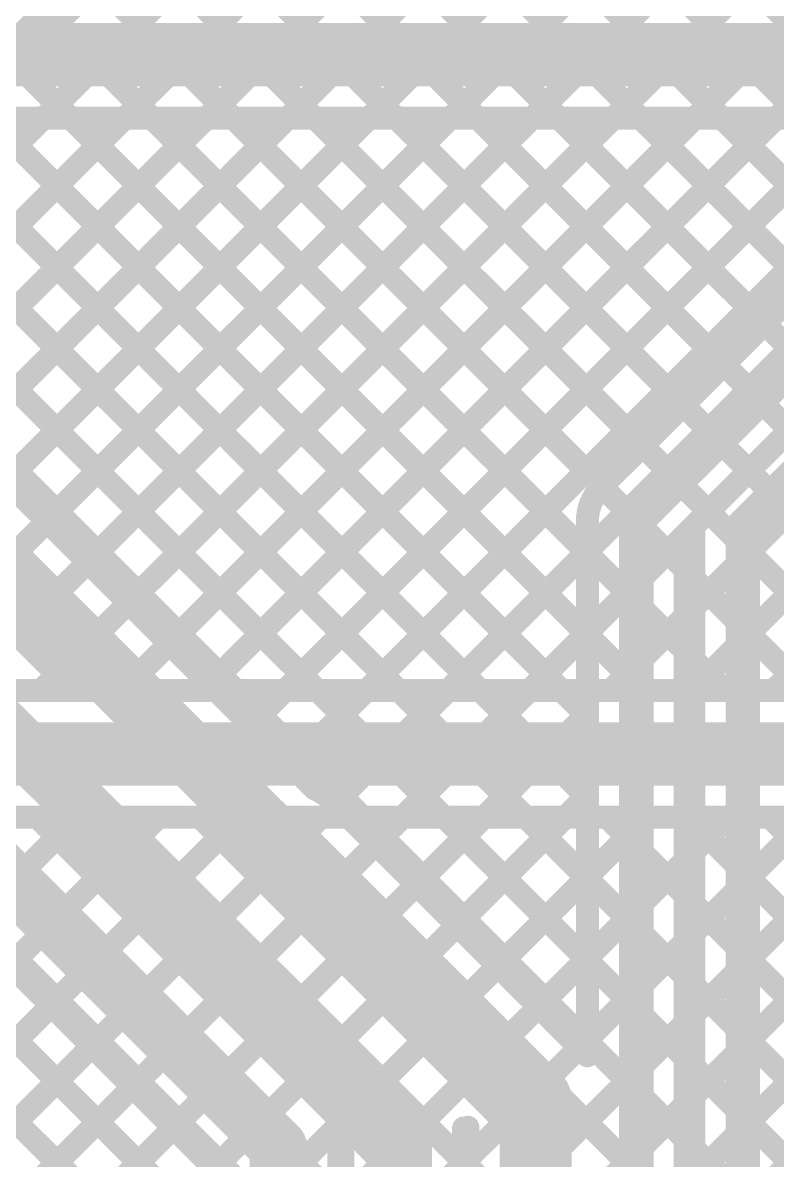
# Model space of a CAD drawing. Header units: millimetres. Extents: x 0 to 214, y 0 to 214.
# Drawn here: x 1.7748 to 2.037, y 2.9018 to 3.2971 of the extents above; entities that cross this region are included whole.
import ezdxf

# ---------------------------------------------------------------- set-up
doc = ezdxf.new("R2010")
doc.units = ezdxf.units.MM
doc.header["$MEASUREMENT"] = 0
doc.layers.add('BottomLayer', color=5, linetype='Continuous')
doc.layers.add('TopLayer', color=1, linetype='Continuous')

msp = doc.modelspace()

# ---------------------------------------------------------------- linework, layer by layer
at = {"layer": 'BottomLayer'}
for points, const_width in [([(1.754, 3.286), (2.773, 3.286)], 0.022), ([(1.73322, 3.26563), (1.93385, 3.065)], 0.008), ([(1.6515, 3.13343), (1.78207, 3.264)], 0.008), ([(1.6515, 3.07686), (1.83864, 3.264)], 0.008), ([(1.6515, 3.10514), (1.81036, 3.264)], 0.008), ([(1.66873, 3.0658), (1.86693, 3.264)], 0.008), ([(1.69621, 3.065), (1.89521, 3.264)], 0.008), ([(1.7245, 3.065), (1.9235, 3.264)], 0.008), ([(1.75278, 3.065), (1.95178, 3.264)], 0.008), ([(1.754, 3.264), (2.76389, 3.264)], 0.008), ([(1.76313, 3.264), (1.96213, 3.065)], 0.008), ([(1.78106, 3.065), (1.98006, 3.264)], 0.008), ([(1.79141, 3.264), (1.99041, 3.065)], 0.008), ([(1.80935, 3.065), (2.00835, 3.264)], 0.008), ([(1.8197, 3.264), (2.0187, 3.065)], 0.008), ([(1.83763, 3.065), (2.03663, 3.264)], 0.008), ([(1.84798, 3.264), (2.04698, 3.065)], 0.008), ([(1.86592, 3.065), (2.06492, 3.264)], 0.008), ([(1.87627, 3.264), (2.07527, 3.065)], 0.008), ([(1.8942, 3.065), (2.0932, 3.264)], 0.008), ([(1.90455, 3.264), (2.10355, 3.065)], 0.008), ([(1.92249, 3.065), (2.12149, 3.264)], 0.008), ([(1.93284, 3.264), (2.13184, 3.065)], 0.008), ([(1.95077, 3.065), (2.14977, 3.264)], 0.008), ([(1.96112, 3.264), (2.16012, 3.065)], 0.008), ([(1.97905, 3.065), (2.17805, 3.264)], 0.008), ([(1.9894, 3.264), (2.1884, 3.065)], 0.008), ([(2.00734, 3.065), (2.20634, 3.264)], 0.008), ([(2.01769, 3.264), (2.21669, 3.065)], 0.008), ([(2.03562, 3.065), (2.23462, 3.264)], 0.008), ([(1.7259, 3.24466), (1.90556, 3.065)], 0.008), ([(1.71176, 3.23052), (1.87728, 3.065)], 0.008), ([(1.69761, 3.21638), (1.84899, 3.065)], 0.008), ([(1.68347, 3.20224), (1.82071, 3.065)], 0.008), ([(1.66933, 3.1881), (1.79242, 3.065)], 0.008), ([(1.67403, 3.065), (2.30589, 3.065)], 0.008), ([(1.668, 3.043), (2.315, 3.043)], 0.022), ([(1.6515, 2.73745), (1.93505, 3.021)], 0.008), ([(1.6515, 2.76573), (1.90677, 3.021)], 0.008), ([(1.6515, 2.68088), (1.99162, 3.021)], 0.008), ([(1.6515, 2.65259), (2.01991, 3.021)], 0.008), ([(1.6515, 2.70916), (1.96334, 3.021)], 0.008), ([(1.6515, 2.87887), (1.79363, 3.021)], 0.008), ([(1.6515, 2.79401), (1.87849, 3.021)], 0.008), ([(1.6515, 2.8223), (1.8502, 3.021)], 0.008), ([(1.6515, 2.85058), (1.82192, 3.021)], 0.008), ([(1.66752, 3.02019), (1.85933, 2.82839)], 0.008), ([(1.67403, 3.021), (2.315, 3.021)], 0.008), ([(1.695, 3.021), (1.8915, 2.8245)], 0.008), ([(1.72329, 3.021), (1.88644, 2.85784)], 0.008), ([(1.75157, 3.021), (1.90323, 2.86934)], 0.008), ([(1.77986, 3.021), (1.93561, 2.86524)], 0.008), ([(1.80814, 3.021), (1.96389, 2.86524)], 0.008), ([(1.83642, 3.021), (1.99218, 2.86524)], 0.008), ([(1.8537, 2.82651), (2.04819, 3.021)], 0.008), ([(1.86471, 3.021), (2.02046, 2.86524)], 0.008), ([(1.89299, 3.021), (2.04875, 2.86524)], 0.008), ([(1.92072, 2.86524), (2.07648, 3.021)], 0.008), ([(1.92128, 3.021), (2.07703, 2.86524)], 0.008), ([(1.949, 2.86524), (2.10476, 3.021)], 0.008), ([(1.94956, 3.021), (2.10532, 2.86524)], 0.008), ([(1.97729, 2.86524), (2.13304, 3.021)], 0.008), ([(1.97785, 3.021), (2.1336, 2.86524)], 0.008), ([(2.00557, 2.86524), (2.16133, 3.021)], 0.008), ([(2.00613, 3.021), (2.16189, 2.86524)], 0.008), ([(2.03441, 3.021), (2.19017, 2.86524)], 0.008)]:
    msp.add_lwpolyline(points, dxfattribs=dict(at, const_width=const_width))
at = {"layer": 'BottomLayer', "const_width": 0.004}
for points in [[(1.78007, 3.264, 1), (1.78407, 3.264, 1)], [(1.78941, 3.264, 1), (1.79341, 3.264, 1)], [(1.80836, 3.264, 1), (1.81236, 3.264, 1)], [(1.8177, 3.264, 1), (1.8217, 3.264, 1)], [(1.83664, 3.264, 1), (1.84064, 3.264, 1)], [(1.84598, 3.264, 1), (1.84998, 3.264, 1)], [(1.86493, 3.264, 1), (1.86893, 3.264, 1)], [(1.87427, 3.264, 1), (1.87827, 3.264, 1)], [(1.89321, 3.264, 1), (1.89721, 3.264, 1)], [(1.90255, 3.264, 1), (1.90655, 3.264, 1)], [(1.9215, 3.264, 1), (1.9255, 3.264, 1)], [(1.93084, 3.264, 1), (1.93484, 3.264, 1)], [(1.94978, 3.264, 1), (1.95378, 3.264, 1)], [(1.95912, 3.264, 1), (1.96312, 3.264, 1)], [(1.97806, 3.264, 1), (1.98206, 3.264, 1)], [(1.9874, 3.264, 1), (1.9914, 3.264, 1)], [(2.00635, 3.264, 1), (2.01035, 3.264, 1)], [(2.01569, 3.264, 1), (2.01969, 3.264, 1)], [(2.03463, 3.264, 1), (2.03863, 3.264, 1)], [(1.77906, 3.065, 1), (1.78306, 3.065, 1)], [(1.79042, 3.065, 1), (1.79442, 3.065, 1)], [(1.80735, 3.065, 1), (1.81135, 3.065, 1)], [(1.81871, 3.065, 1), (1.82271, 3.065, 1)], [(1.83563, 3.065, 1), (1.83963, 3.065, 1)], [(1.84699, 3.065, 1), (1.85099, 3.065, 1)], [(1.86392, 3.065, 1), (1.86792, 3.065, 1)], [(1.87528, 3.065, 1), (1.87928, 3.065, 1)], [(1.8922, 3.065, 1), (1.8962, 3.065, 1)], [(1.90356, 3.065, 1), (1.90756, 3.065, 1)], [(1.92049, 3.065, 1), (1.92449, 3.065, 1)], [(1.93185, 3.065, 1), (1.93585, 3.065, 1)], [(1.94877, 3.065, 1), (1.95277, 3.065, 1)], [(1.96013, 3.065, 1), (1.96413, 3.065, 1)], [(1.97705, 3.065, 1), (1.98105, 3.065, 1)], [(1.98841, 3.065, 1), (1.99241, 3.065, 1)], [(2.00534, 3.065, 1), (2.00934, 3.065, 1)], [(2.0167, 3.065, 1), (2.0207, 3.065, 1)], [(2.03362, 3.065, 1), (2.03762, 3.065, 1)], [(1.77786, 3.021, 1), (1.78186, 3.021, 1)], [(1.79163, 3.021, 1), (1.79563, 3.021, 1)], [(1.80614, 3.021, 1), (1.81014, 3.021, 1)], [(1.81992, 3.021, 1), (1.82392, 3.021, 1)], [(1.83442, 3.021, 1), (1.83842, 3.021, 1)], [(1.8482, 3.021, 1), (1.8522, 3.021, 1)], [(1.86271, 3.021, 1), (1.86671, 3.021, 1)], [(1.87649, 3.021, 1), (1.88049, 3.021, 1)], [(1.89099, 3.021, 1), (1.89499, 3.021, 1)], [(1.90477, 3.021, 1), (1.90877, 3.021, 1)], [(1.91928, 3.021, 1), (1.92328, 3.021, 1)], [(1.93305, 3.021, 1), (1.93705, 3.021, 1)], [(1.94756, 3.021, 1), (1.95156, 3.021, 1)], [(1.96134, 3.021, 1), (1.96534, 3.021, 1)], [(1.97585, 3.021, 1), (1.97985, 3.021, 1)], [(1.98962, 3.021, 1), (1.99362, 3.021, 1)], [(2.00413, 3.021, 1), (2.00813, 3.021, 1)], [(2.01791, 3.021, 1), (2.02191, 3.021, 1)], [(2.03241, 3.021, 1), (2.03641, 3.021, 1)]]:
    msp.add_lwpolyline(points, format="xyb", close=True, dxfattribs=at)
at = {"layer": 'TopLayer'}
for points, const_width in [([(1.86816, 3.03896), (2.40416, 3.57496)], 0.008), ([(1.44061, 3.4665), (1.87621, 3.0309)], 0.008), ([(1.44749, 3.4665), (1.971, 2.94299)], 0.008), ([(1.423, 3.453), (1.8665, 3.0095)], 0.022), ([(1.4, 3.42), (1.907, 2.913)], 0.02), ([(1.976, 3.13591), (2.23709, 3.397)], 0.008), ([(1.38153, 3.38847), (1.86369, 2.90631)], 0.02), ([(1.69845, 3.20866), (1.88329, 3.3935)], 0.008), ([(1.71259, 3.19452), (1.91157, 3.3935)], 0.008), ([(1.72662, 3.24538), (1.87473, 3.3935)], 0.008), ([(1.72674, 3.18038), (1.93986, 3.3935)], 0.008), ([(1.74088, 3.16623), (1.96814, 3.3935)], 0.008), ([(1.75502, 3.15209), (1.99643, 3.3935)], 0.008), ([(1.76916, 3.13795), (2.02471, 3.3935)], 0.008), ([(1.88819, 3.3935), (2.06089, 3.2208)], 0.008), ([(1.91647, 3.3935), (2.07503, 3.23494)], 0.008), ([(1.94476, 3.3935), (2.08917, 3.24908)], 0.008), ([(1.86732, 3.38609), (2.04675, 3.20666)], 0.008), ([(1.988, 3.12387), (2.24913, 3.385)], 0.012), ([(1.7833, 3.12381), (2.03552, 3.37602)], 0.008), ([(1.85318, 3.37194), (2.0326, 3.19252)], 0.008), ([(2.025, 3.122), (2.269, 3.366)], 0.012), ([(1.79745, 3.10967), (2.04553, 3.35775)], 0.008), ([(1.83903, 3.3578), (2.01846, 3.17837)], 0.008), ([(1.81159, 3.09552), (2.06956, 3.3535)], 0.008), ([(1.82573, 3.08138), (2.09785, 3.3535)], 0.008), ([(1.83987, 3.06724), (2.12613, 3.3535)], 0.008), ([(1.85401, 3.0531), (2.15446, 3.35355)], 0.008), ([(1.82489, 3.34366), (2.00432, 3.16423)], 0.008), ([(1.81075, 3.32952), (1.99018, 3.15009)], 0.008), ([(1.79661, 3.31537), (1.97604, 3.13595)], 0.008), ([(1.78247, 3.30123), (1.971, 3.1127)], 0.008), ([(1.76832, 3.28709), (1.971, 3.08441)], 0.008), ([(1.75418, 3.27295), (1.971, 3.05613)], 0.008), ([(1.74004, 3.25881), (1.971, 3.02785)], 0.008), ([(1.72588, 3.24468), (1.971, 2.99956)], 0.008), ([(1.70257, 3.2397), (1.971, 2.97128)], 0.008), ([(1.971, 2.93811), (1.971, 3.12387)], 0.008), ([(1.988, 2.464), (1.988, 3.12387)], 0.012), ([(2.025, 2.464), (2.025, 3.122)], 0.012), ([(2.005, 3.11683), (2.008, 3.11983)], 0.008), ([(2.008, 2.47921), (2.008, 3.11983)], 0.008), ([(2.005, 2.47921), (2.005, 3.11683)], 0.008), ([(1.88336, 3.02587), (1.971, 3.11351)], 0.008), ([(2.005, 3.10698), (2.008, 3.10398)], 0.008), ([(2.005, 3.09095), (2.008, 3.09395)], 0.008), ([(1.8975, 3.01173), (1.971, 3.08523)], 0.008), ([(2.005, 3.0787), (2.008, 3.0757)], 0.008), ([(2.005, 3.06266), (2.008, 3.06566)], 0.008), ([(1.91164, 2.99759), (1.971, 3.05695)], 0.008), ([(1.6894, 3.0509), (1.84269, 2.89761)], 0.008), ([(2.005, 3.05041), (2.008, 3.04741)], 0.008), ([(2.005, 3.03438), (2.008, 3.03738)], 0.008), ([(1.68644, 3.02957), (1.84269, 2.87331)], 0.008), ([(1.92579, 2.98345), (1.971, 3.02866)], 0.008), ([(1.88312, 3.02612), (1.9696, 2.93963)], 0.008), ([(1.66752, 3.02019), (1.84269, 2.84503)], 0.008), ([(2.005, 3.02213), (2.008, 3.01913)], 0.008), ([(1.8665, 3.0095), (1.953, 2.923)], 0.025), ([(2.005, 3.00609), (2.008, 3.00909)], 0.008), ([(1.93993, 2.96931), (1.971, 3.00038)], 0.008), ([(2.005, 2.99385), (2.008, 2.99085)], 0.008), ([(2.005, 2.97781), (2.008, 2.98081)], 0.008), ([(1.95407, 2.95516), (1.971, 2.97209)], 0.008), ([(2.005, 2.96556), (2.008, 2.96256)], 0.008), ([(1.73664, 2.90743), (1.78475, 2.95555)], 0.008), ([(2.005, 2.94952), (2.008, 2.95252)], 0.008), ([(1.75078, 2.89329), (1.79889, 2.94141)], 0.008), ([(1.96821, 2.94102), (1.971, 2.94381)], 0.008), ([(2.005, 2.93728), (2.008, 2.93428)], 0.008), ([(1.953, 2.713), (1.953, 2.923)], 0.025), ([(1.76492, 2.87915), (1.81304, 2.92727)], 0.008), ([(2.005, 2.92124), (2.008, 2.92424)], 0.008), ([(1.907, 2.84507), (1.907, 2.913)], 0.02), ([(1.77906, 2.86501), (1.82718, 2.91312)], 0.008), ([(1.86369, 2.806), (1.86369, 2.90631)], 0.02), ([(1.928, 2.854), (1.928, 2.913)], 0.008), ([(1.9295, 2.713), (1.9295, 2.91327)], 0.008), ([(1.88469, 2.85383), (1.88469, 2.90561)], 0.008), ([(2.005, 2.90899), (2.008, 2.90599)], 0.008), ([(1.886, 2.85701), (1.886, 2.9043)], 0.008), ([(1.7932, 2.85087), (1.84132, 2.89898)], 0.008)]:
    msp.add_lwpolyline(points, dxfattribs=dict(at, const_width=const_width))
for points, const_width in [([(2.0306, 3.19252, 1), (2.0346, 3.19252, 1)], 0.004), ([(2.01646, 3.17837, 1), (2.02046, 3.17837, 1)], 0.004), ([(2.00232, 3.16423, 1), (2.00632, 3.16423, 1)], 0.004), ([(1.98818, 3.15009, 1), (1.99218, 3.15009, 1)], 0.004), ([(1.97398, 3.13589, 1), (1.97798, 3.13589, 1)], 0.004), ([(1.974, 3.13591, 1), (1.978, 3.13591, 1)], 0.004), ([(1.974, 3.13591, 1), (1.978, 3.13591, 1)], 0.004), ([(1.97404, 3.13595, 1), (1.97804, 3.13595, 1)], 0.004), ([(1.7813, 3.12381, 1), (1.7853, 3.12381, 1)], 0.004), ([(1.969, 3.12387, 1), (1.973, 3.12387, 1)], 0.004), ([(1.969, 3.12387, 1), (1.973, 3.12387, 1)], 0.004), ([(1.969, 3.12387, 1), (1.973, 3.12387, 1)], 0.004), ([(1.985, 3.12387, 1), (1.991, 3.12387, 1)], 0.006), ([(1.985, 3.12387, 1), (1.991, 3.12387, 1)], 0.006), ([(2.022, 3.122, 1), (2.028, 3.122, 1)], 0.006), ([(2.022, 3.122, 1), (2.028, 3.122, 1)], 0.006), ([(2.006, 3.11983, 1), (2.01, 3.11983, 1)], 0.004), ([(2.006, 3.11983, 1), (2.01, 3.11983, 1)], 0.004), ([(2.003, 3.11683, 1), (2.007, 3.11683, 1)], 0.004), ([(2.003, 3.11683, 1), (2.007, 3.11683, 1)], 0.004), ([(1.969, 3.11351, 1), (1.973, 3.11351, 1)], 0.004), ([(1.969, 3.1127, 1), (1.973, 3.1127, 1)], 0.004), ([(1.79545, 3.10967, 1), (1.79945, 3.10967, 1)], 0.004), ([(2.003, 3.10698, 1), (2.007, 3.10698, 1)], 0.004), ([(2.006, 3.10398, 1), (2.01, 3.10398, 1)], 0.004), ([(1.80959, 3.09552, 1), (1.81359, 3.09552, 1)], 0.004), ([(2.006, 3.09395, 1), (2.01, 3.09395, 1)], 0.004), ([(2.003, 3.09095, 1), (2.007, 3.09095, 1)], 0.004), ([(1.969, 3.08523, 1), (1.973, 3.08523, 1)], 0.004), ([(1.969, 3.08441, 1), (1.973, 3.08441, 1)], 0.004), ([(1.82373, 3.08138, 1), (1.82773, 3.08138, 1)], 0.004), ([(2.003, 3.0787, 1), (2.007, 3.0787, 1)], 0.004), ([(2.006, 3.0757, 1), (2.01, 3.0757, 1)], 0.004), ([(1.83787, 3.06724, 1), (1.84187, 3.06724, 1)], 0.004), ([(2.006, 3.06566, 1), (2.01, 3.06566, 1)], 0.004), ([(2.003, 3.06266, 1), (2.007, 3.06266, 1)], 0.004), ([(1.969, 3.05695, 1), (1.973, 3.05695, 1)], 0.004), ([(1.969, 3.05613, 1), (1.973, 3.05613, 1)], 0.004), ([(1.85201, 3.0531, 1), (1.85601, 3.0531, 1)], 0.004), ([(2.003, 3.05041, 1), (2.007, 3.05041, 1)], 0.004), ([(2.006, 3.04741, 1), (2.01, 3.04741, 1)], 0.004), ([(1.86616, 3.03896, 1), (1.87016, 3.03896, 1)], 0.004), ([(2.006, 3.03738, 1), (2.01, 3.03738, 1)], 0.004), ([(2.003, 3.03438, 1), (2.007, 3.03438, 1)], 0.004), ([(1.87421, 3.0309, 1), (1.87821, 3.0309, 1)], 0.004), ([(1.87421, 3.0309, 1), (1.87821, 3.0309, 1)], 0.004), ([(1.969, 3.02866, 1), (1.973, 3.02866, 1)], 0.004), ([(1.88112, 3.02612, 1), (1.88512, 3.02612, 1)], 0.004), ([(1.88112, 3.02612, 1), (1.88512, 3.02612, 1)], 0.004), ([(1.88136, 3.02587, 1), (1.88536, 3.02587, 1)], 0.004), ([(1.969, 3.02785, 1), (1.973, 3.02785, 1)], 0.004), ([(2.003, 3.02213, 1), (2.007, 3.02213, 1)], 0.004), ([(1.86025, 3.0095, 1), (1.87275, 3.0095, 1)], 0.0125), ([(1.861, 3.0095, 1), (1.872, 3.0095, 1)], 0.011), ([(2.006, 3.01913, 1), (2.01, 3.01913, 1)], 0.004), ([(1.8955, 3.01173, 1), (1.8995, 3.01173, 1)], 0.004), ([(2.006, 3.00909, 1), (2.01, 3.00909, 1)], 0.004), ([(2.003, 3.00609, 1), (2.007, 3.00609, 1)], 0.004), ([(1.90964, 2.99759, 1), (1.91364, 2.99759, 1)], 0.004), ([(1.969, 3.00038, 1), (1.973, 3.00038, 1)], 0.004), ([(1.969, 2.99956, 1), (1.973, 2.99956, 1)], 0.004), ([(2.003, 2.99385, 1), (2.007, 2.99385, 1)], 0.004), ([(2.006, 2.99085, 1), (2.01, 2.99085, 1)], 0.004), ([(1.92379, 2.98345, 1), (1.92779, 2.98345, 1)], 0.004), ([(2.006, 2.98081, 1), (2.01, 2.98081, 1)], 0.004), ([(2.003, 2.97781, 1), (2.007, 2.97781, 1)], 0.004), ([(1.93793, 2.96931, 1), (1.94193, 2.96931, 1)], 0.004), ([(1.969, 2.97209, 1), (1.973, 2.97209, 1)], 0.004), ([(1.969, 2.97128, 1), (1.973, 2.97128, 1)], 0.004), ([(2.003, 2.96556, 1), (2.007, 2.96556, 1)], 0.004), ([(2.006, 2.96256, 1), (2.01, 2.96256, 1)], 0.004), ([(1.78275, 2.95555, 1), (1.78675, 2.95555, 1)], 0.004), ([(1.95207, 2.95516, 1), (1.95607, 2.95516, 1)], 0.004), ([(2.003, 2.94952, 1), (2.007, 2.94952, 1)], 0.004), ([(2.006, 2.95252, 1), (2.01, 2.95252, 1)], 0.004), ([(1.79689, 2.94141, 1), (1.80089, 2.94141, 1)], 0.004), ([(1.969, 2.94381, 1), (1.973, 2.94381, 1)], 0.004), ([(1.969, 2.94299, 1), (1.973, 2.94299, 1)], 0.004), ([(1.96621, 2.94102, 1), (1.97021, 2.94102, 1)], 0.004), ([(1.9676, 2.93963, 1), (1.9716, 2.93963, 1)], 0.004), ([(1.969, 2.93811, 1), (1.973, 2.93811, 1)], 0.004), ([(2.003, 2.93728, 1), (2.007, 2.93728, 1)], 0.004), ([(2.006, 2.93428, 1), (2.01, 2.93428, 1)], 0.004), ([(1.94675, 2.923, 1), (1.95925, 2.923, 1)], 0.0125), ([(1.94675, 2.923, 1), (1.95925, 2.923, 1)], 0.0125), ([(1.81104, 2.92727, 1), (1.81504, 2.92727, 1)], 0.004), ([(2.006, 2.92424, 1), (2.01, 2.92424, 1)], 0.004), ([(1.902, 2.913, 1), (1.912, 2.913, 1)], 0.01), ([(1.902, 2.913, 1), (1.912, 2.913, 1)], 0.01), ([(2.003, 2.92124, 1), (2.007, 2.92124, 1)], 0.004), ([(1.82518, 2.91312, 1), (1.82918, 2.91312, 1)], 0.004), ([(1.85869, 2.90631, 1), (1.86869, 2.90631, 1)], 0.01), ([(1.85869, 2.90631, 1), (1.86869, 2.90631, 1)], 0.01), ([(1.926, 2.913, 1), (1.93, 2.913, 1)], 0.004), ([(1.9275, 2.91327, 1), (1.9315, 2.91327, 1)], 0.004), ([(1.88269, 2.90561, 1), (1.88669, 2.90561, 1)], 0.004), ([(2.003, 2.90899, 1), (2.007, 2.90899, 1)], 0.004), ([(2.006, 2.90599, 1), (2.01, 2.90599, 1)], 0.004), ([(1.884, 2.9043, 1), (1.888, 2.9043, 1)], 0.004), ([(1.83932, 2.89898, 1), (1.84332, 2.89898, 1)], 0.004)]:
    msp.add_lwpolyline(points, format="xyb", close=True, dxfattribs=dict(at, const_width=const_width))
at = {"layer": 'TopLayer', "const_width": 0.008}
for points in [[(1.971, 3.12387, -0.199327), (1.976, 3.13591)], [(1.971, 3.12387, -0.198912), (1.97598, 3.13589)], [(1.87621, 3.0309, -0.09005), (1.88312, 3.02612)]]:
    msp.add_lwpolyline(points, format="xyb", dxfattribs=at)

doc.saveas('drawing.dxf')
